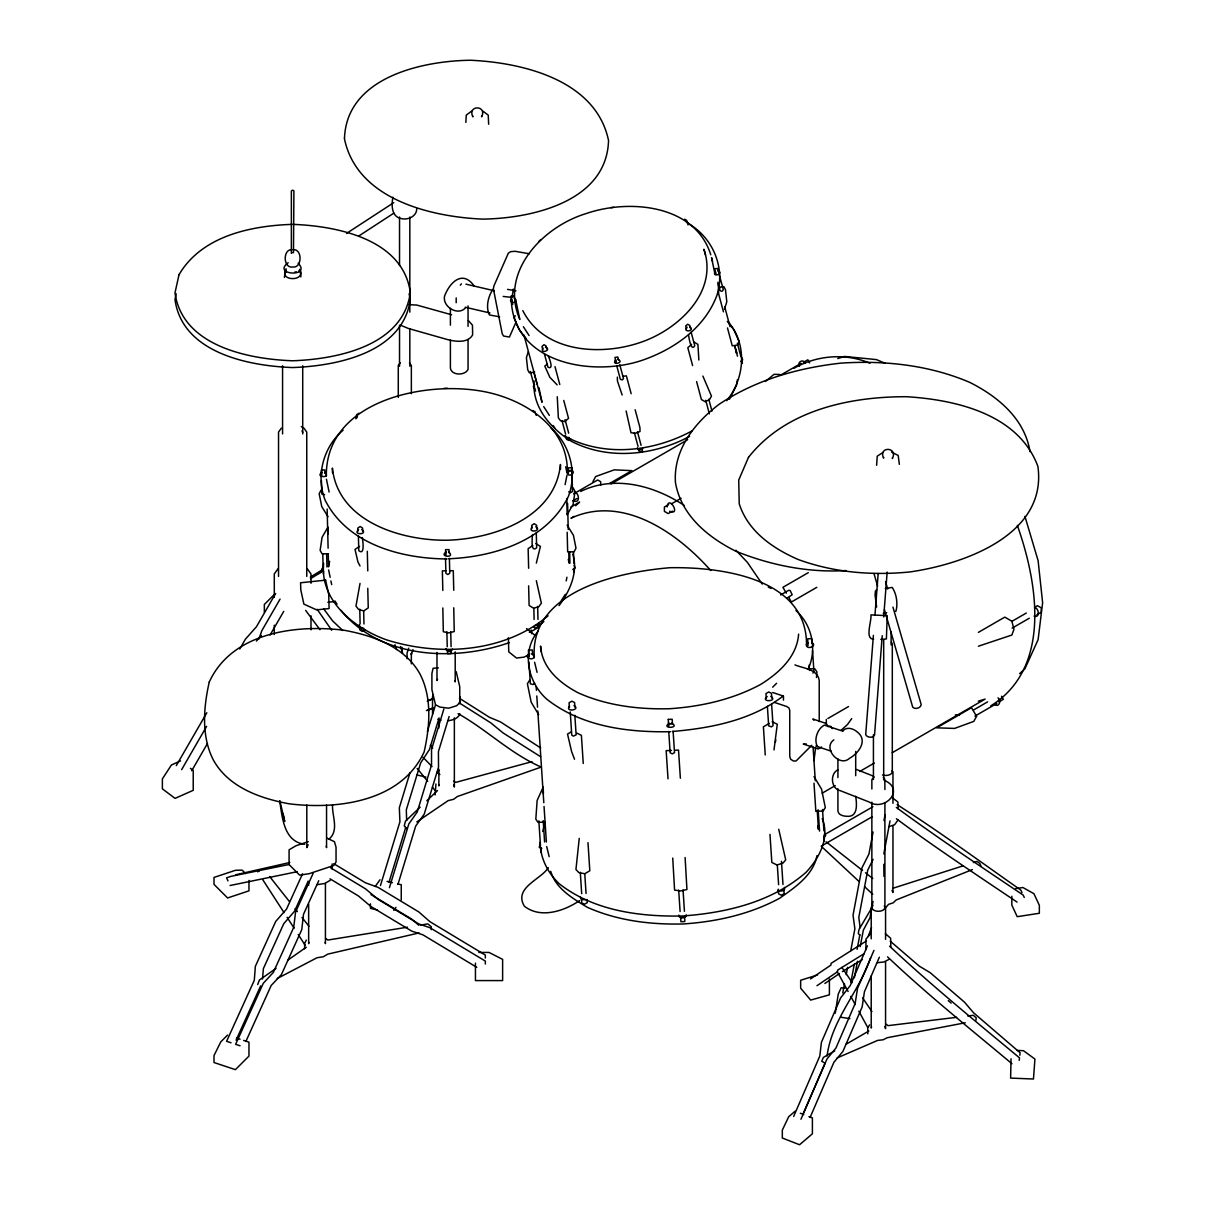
<?xml version="1.0" encoding="UTF-8"?>
<svg xmlns="http://www.w3.org/2000/svg" width="1205" height="1205" viewBox="0 0 1205 1205"><rect width="100%" height="100%" fill="white"/><g stroke="black" fill="none" stroke-linecap="round" stroke-linejoin="round"><path stroke-width="1.5" d="M528.754 654.872L528.739 656.936L528.438 650.158L532.339 649.977L532.64 654.692M824.28 841.135L824.069 835.924M573.098 487.874L575.041 491.384L573.113 504.383L567.178 514.656L567.224 513.556M456.183 297.921L456.183 302.741M816.478 677.481L816.885 671.848L814.701 668.67L807.44 669.001M873.399 635.366L865.702 734.613C866.877 737.806 873.369 738.334 874.544 734.975L882.226 635.728M874.981 614.761L878.174 573.565M883.687 616.99L887.166 572.059M262.509 979.017L263.383 968.609L283.778 923.678L294.487 911.296L308.194 881.066M774.002 749.902L777.285 724.25L772.149 721.75M814.023 760.626L815.589 747.763M975.899 1020.379L976.216 1017.818L973.294 1015.303L967.72 1015.981M1011.04 1058.788L1010.618 1078.083L1033.468 1079.017L1034.929 1059.09L1023.512 1050.7L1016.99 1050.429M1019.204 1060.34L1019.505 1057.839C975.432 1021.222 931.42 985.328 889.576 946.181M1019.822 1055.279L1020.123 1052.778L973.595 1012.818L964.452 1002.123L930.2 972.691L919.31 966.154L890.194 941.12M827.097 1056.002C831.586 1019.49 859.18 991.896 870.582 957.839M286.203 271.14L286.067 272.134L286.067 268.775M579.244 838.394L575.945 869.513L578.762 872.525L584.666 873.761L589.817 870.778L587.98 842.641M848.109 991.504L837.4 971.833L837.641 970.115L864.136 953.667M512.2 296.4L513.33 289.079M534.101 381.006C531.872 406.929 550.504 428.167 571.17 441.166C608.133 460.491 653.622 455.595 689.621 436.421M642.837 447.748C642.642 450.55 637.355 451.107 637.34 447.899M737.34 379.861L736.541 385.103L729.417 399.262M392.951 197.198C391.264 205.106 391.414 216.96 401.521 218.647C407.983 220.199 416.478 216.418 416.764 209.083M775.433 741.994L775.824 739.855M873.068 832.053L868.926 854.059L861.921 867.977L853.035 915.167L854.872 928.859L850.73 950.835M850.896 982.301L854.345 963.985M857.116 949.329L859.873 934.688M854.36 977.782L857.463 961.289M860.219 946.648L863.322 930.17L869.965 917.788L873.038 901.445M883.973 820.53L885.012 815.032M868.323 935.999L871.546 927.699M883.822 853.878L890.028 820.876M883.973 876.412L883.807 864.316M842.777 992.95L844.494 983.792M846.226 974.634L847.612 967.314M323.663 563.383C319.671 600.753 354.391 628.332 386.263 639.765C439.479 656.635 504.127 652.824 548.079 615.785M329.658 561.304L328.558 566.832L328.242 553.788M452.462 649.164C451.905 652.251 445.684 652.041 445.986 648.606M565.1 484.636L566.922 475.433M566.199 580.915L566.937 577.225M360.024 583.416L355.972 606.04L358.472 609.384L363.714 610.92L368.248 607.907L367.766 588.296M176.201 293.779L174.996 299.623C182.392 352.764 248.185 365.943 292.634 367.555C337.099 365.943 402.892 352.764 410.287 299.623L409.082 293.779M472.978 116.177L472.827 116.84C467.163 104.94 487.347 104.94 481.684 116.84L481.533 116.177M308.932 942.385L308.646 943.636L308.646 904.187M898.252 819.656L894.592 824.747L889.004 826.615M534.418 656.589C532.535 662.072 522.383 656.002 529.748 653.984M534.674 683.34L533.047 684.545L530.381 683.838L528.905 662.193M542.717 831.495L544.946 822.473M798.629 634.131C796.866 656.981 778.942 672.993 760.686 684.41C732.58 699.563 701.099 706.612 669.408 708.736C638.288 709.504 606.853 705.648 578.234 692.86C559.903 683.205 541.994 668.218 540.578 646.061L540.94 651.498M806.311 644.63L808.133 642.868M808.118 669.197C817.246 649.269 812.185 625.169 795.948 610.558M816.96 855.625C813.3 875.342 794.773 887.498 779.53 898.312C749.871 914.294 716.674 921.72 683.265 923.964C650.459 924.762 617.306 920.695 587.121 907.214C572.812 898.403 555.61 888.537 550.745 871.351M409.926 772.947L399.337 807.742L399.924 821.78L380.449 885.57M427.383 731.525L435.412 705.196M388.959 882.406L405.693 827.474M439.087 717.894L429.462 749.48L420.65 762.946L406.296 809.911L406.657 820.424M389.426 887.693L408.857 823.889L417.246 811.959L431.526 764.979L431.541 749.435L443.847 709.067M397.921 884.53L415.71 826.028L424.22 814.143L438.53 767.163L438.424 751.589L449.134 716.493M528.287 351.694L526.404 357.689L527.715 369.784L529.387 372.857L534.704 372.104M724.446 309.263L726.796 301.762L725.485 289.667L723.813 286.609L718.511 287.362L718.662 293.945L723.452 311.824M408.676 648.215L407.049 653.17L407.049 658.743M413.014 649.631L411.342 654.586L411.342 653.17L411.357 663.865M258.924 638.996L261.816 630.727L280.072 599.096M883.792 457.508L883.551 458.156C878.099 446.061 898.252 446.814 892.393 458.518L892.333 457.855M871.592 1026.991L871.215 1028.046L871.215 976.005M257.689 984.56L259.391 980.057L276.035 968.398M536.33 563.127L540.412 546.407L535.864 543.53M515.183 315.725L514.174 318.075L519.189 329.628L525.937 338.259M867.434 945.82L850.248 985.554L840.653 997.861L821.418 1042.325L819.807 1056.047L793.673 1116.433M802.801 1114.64L825.184 1062.87M800.948 1119.264L827.052 1058.864L835.954 1048.004L855.158 1003.509L857.523 988.401L873.956 950.384M810.076 1117.487L833.92 1062.253L842.913 1051.423L862.147 1006.943L864.422 991.79L879.349 957.222M516.267 321.539L509.429 337.054L503.6 336.044L502.229 333.815L493.387 288.793L493.93 285.871L508.359 253.14L510.709 251.664L515.047 251.288L529.281 253.758M302.53 873.836L286.549 909.082L275.719 921.448L255.355 966.365L254.3 980.298L226.6 1041.301L231.059 1042.792M236.09 1040.126L260.672 985.886M313.074 873.489L295.571 912.095L293.704 927.428L273.369 972.375L263.293 983.295L235.623 1044.313L240.081 1045.804M245.88 1041.436L271.2 985.479L281.398 974.604L301.762 929.673L303.509 914.294L318.738 880.719M437.581 679.213L436.978 680.539L436.978 652.417M433.423 694.698L432.52 696.701L432.535 713.902M459.843 713.812C458.231 718.632 452.598 720.198 448.049 720.695M435.924 783.973L435.171 794.908M439.388 784.786L438.876 785.916L438.876 769.091M873.113 859.331L867.736 870.161L858.819 917.351L860.129 927.609M515.936 300.723C514.851 304.247 508.359 302.063 511.266 298.87M687.965 224.913L688.025 222.789L686.112 221.69M321.087 490.119L319.174 493.704L321.75 506.627L328.031 516.719M592.95 481.563L595.692 476.517L614.249 469.845L631.827 470.643L609.594 483.476M239.735 649.013L245.368 639.253L256.469 626.705L275.629 593.493M176.292 765.612L206.838 712.727M181.639 769.634L206.612 726.359M191.716 770.763L207.441 743.515M270.041 635.08L283.732 611.372M871.833 907.726L859.029 929.492L858.276 933.529L859.798 935.05M285.314 269.769L284.425 277.406M285.314 271.592C281.262 280.373 302.47 281.217 300.467 272.3M359.301 624.853L359.843 628.031L363.744 628.302M561.319 600.662L565.311 594.321M559 605.648C569.814 591.354 578.385 572.239 572.827 554.164M529.598 680.298L527.398 683.687L531.164 702.184L538.695 714.686M375.222 886.488L379.997 879.74M393.824 910.362L395.948 907.365M851.709 718.587L847.522 724.476L841.09 730.32M308.134 844.78L306.808 847.627L306.808 805.015M306.266 940.051L304.609 943.636L304.609 948.817M436.948 773.218L438.936 770.447M538.349 630.908C520.846 651.227 527.88 682.994 547.221 699.533C581.955 726.63 627.624 732.519 670.417 731.706M492.981 289.29C488.161 296.355 485.585 307.034 489.411 314.957L499.578 316.795M329.146 839.042C339.268 830.2 331.978 816.131 332.52 805.061M884.967 908.465L888.522 904.368L893.297 902.771L896.053 900.014L972.405 869.588M869.558 1024.898L867.766 1027.91L867.766 1033.845M460.295 285.133L461.41 283.883M256.424 641.045L261.334 635.442M542.913 348.049C539.313 354.722 552.734 349.917 545.473 347.176M715.137 271.547C711.537 278.219 724.973 273.415 717.698 270.673M726.675 400.678C744.735 378.957 747.552 344.359 728.543 322.277M548.35 867.69C540.593 879.74 513.435 887.754 524.341 906.175C540.518 919.023 564.211 911.085 579.56 900.617M281.352 428.152L278.536 432.083L278.536 576.412M277.948 568.835L274.288 573.942L274.288 597.228M274.755 594.05L264.347 604.458L264.347 612.396M318.918 573.58L321.132 571.351M227.594 1035.05L220.801 1041.843L214.008 1055.58L214.008 1062.524L235.397 1069.648L248.968 1056.077L248.968 1042.174L243.621 1040.397M772.676 687.196L776.607 683.265M811.763 745.277L796.023 761.018L793.327 760.957L790.631 759.21L789.742 756.379L789.742 710.393L788.974 707.983L786.699 706.507L774.438 702.425M833.83 739.87C822.141 748.094 839.584 767.645 849.404 758.397C858.788 753.17 868.263 740.397 857.237 731.947C853.502 728.573 846.723 726.404 842.913 730.787M420.138 807.169L405.452 821.192L404.262 825.937L406.672 828.618M426.811 800.783L437.49 790.57M575.674 505.738L579.605 502.093L570.643 507.275M600.677 485.163L600.677 481.714L597.68 479.982L573.595 493.884M1019.686 673.625L1024.928 668.76L1038.123 639.614L1042.626 602.756L1038.123 560.717L1024.928 516.343M465.22 308.149C457.448 316.222 441.964 306.281 444.645 295.843C450.233 281.413 462.931 270.206 473.972 285.766M538.921 241.301L540.894 239.539M547.266 363.985L544.811 366.154L549.857 377.316L557.132 384.877M570.598 438.665L568.624 440.412L566.576 439.238L565.763 436.24M691.58 344.374L687.814 347.703L692.604 365.582M343.139 430.17C323.301 446.874 315.544 476.02 325.214 500.376C347.627 544.359 401.144 558.623 447.04 558.954M531.962 527.127C527.233 533.273 542.491 531.345 535.864 526.736M543.847 621.554L534.327 629.778L529.356 632.339M795.134 1111.206L788.733 1116.689L782.316 1130.094L782.316 1138.017L799.563 1144.75L812.396 1133.8L812.396 1117.924L808.947 1116.583M765.446 381.473L774.032 374.333L779.755 374.469M821.539 747.04L818.165 748.938L803.298 744.088L806.326 743.922M400.196 362.826L398.283 365.507L398.283 397.409M330.17 880.358L324.748 883.491L317.337 884.636M569.558 706.085C564.302 712.547 581.443 710.046 573.972 705.573M540.096 844.374L539.207 847.236L541.783 848.501M783.265 695.933C751.83 720.229 711.04 728.197 672.269 731.495M534.613 384.711L533.318 386.594L534.297 388.447M615.83 359.768C610.408 366.184 625.425 362.75 617.849 359.286M687.151 327.203C681.699 332.836 695.872 331.315 689.817 326.811M288.131 959.933L306.266 947.22M810.498 978.942L830.953 965.054L831.089 963.367L866.425 940.939M816.975 985.705L837.4 971.833M824.868 983.491L839.433 973.58M842.34 971.607L862.434 959.542M416.825 821.9L448.185 800.617L453.698 799.277L457.328 796.535L540.955 767.163M358.954 413.225L356.529 414.836L356.605 418.12M359.557 546.392L355.023 549.405L357.915 561.922L360.024 565.989M364.633 629.748L362.208 631.36L359.768 629.823L359.677 626.54M532.776 545.579L528.152 548.667L528.634 568.263M346.498 233.439L393.764 202.636M359.165 235.758L393.824 213.165M874.092 777.029L871.863 779.62L871.863 789.004M870.206 934.191L865.928 939.132L865.928 949.706M888.733 959.542L883.852 961.982L877.511 962.69M838.168 769.679C829.748 773.384 830.832 788.748 840.201 790.646L869.136 802.003C884.485 811.748 905.045 790.224 885.419 780.84M257.689 871.848L259.391 870.763M310.303 577.12L322.729 569.543M310.574 578.656L321.449 572.029M834.734 1050.835L823.377 1057.433L821.735 1061.228L825.033 1063.217M846.091 1044.238L868.805 1031.043M780.704 375.086L801.054 363.338M803.449 362.344L807.862 359.798L809.639 362.886M794.095 368.218C816.93 355.189 845.669 352.884 869.92 363.202M572.676 500.979L576.924 498.539M611.071 483.943L687.648 439.72M574.062 516.433L570.974 518.21C622.714 494.336 677.376 532.821 710.769 570.537M668.624 504.579L664.392 507.034L664.392 511.402L668.173 513.586L672.42 511.131M671.486 503.826L681.111 498.268M808.314 572.646L782.919 587.302L786.308 593.176M780.614 594.954L788.642 590.314L790.149 590.465L792.182 594.728L786.82 598.283M816.794 587.332L791.399 602.003L788.853 597.59M571.381 731.827L567.525 734.056L571.592 751.528L574.514 759.225M769.242 723.437L763.398 726.811L765.25 754.948M827.895 718.481L848.531 706.567M978.385 632.369L1004.789 617.126L1011.839 621.193L1013.962 629.341L1011.839 635.05L978.385 646.211M1034.508 607.38L1037.46 605.678L1041.241 607.862L1041.241 612.23L1036.827 614.776M1012.215 621.178L1026.299 613.044M1012.08 628.167L1029.296 618.225M822.187 793.161L835.216 785.63M859.662 771.516L874.318 763.051M892.242 752.703L985.118 699.081L978.294 701.19M973.504 710.016L987.588 701.882M990.811 705.844C1051.89 667.841 1037.716 582.783 1017.336 525.41M998.9 701.882L1003.313 699.337L1001.536 696.249M974.935 716.101L996.851 703.449M824.009 834.96L872.887 806.748M872.33 816.674L821.192 846.196L859.195 881.638M277.255 978.52L317.036 957.734L323.241 956.77L327.79 954.134L419.129 932.926M357.418 416.297L355.821 418.783M358.623 529.598C351.875 535.186 368.67 534.96 361.846 529.537M323.467 567.073L321.856 568.926L323.497 571.366M529.01 654.631L524.055 657.147L516.508 658.035L508.766 651.875L508.405 637.761M288.176 262.72C271.456 275.101 311.884 277.617 298.162 263.187M812.878 673.053L813.962 671.998L812.562 650.64M767.208 696.55C759.647 702.379 778.551 701.702 770.854 696.37M823.843 837.083L825.681 835.321L824.551 833.047M569.152 437.46L566.486 437.837L564.949 435.743M740.789 361.425L742.642 359.783L741.753 357.403M691.775 431.044C653.652 451.589 605.362 457.418 566.034 436.828M471.562 111.146L466.26 115.138L465.868 122.398M180.554 760.912L171.472 764.934L162.374 778.897L162.374 788.838L175.056 798.373L193.222 790.329L193.222 770.447L190.405 768.338M837.114 1057.945L877.632 1040.412L883.054 1039.795L887.211 1037.716L965.295 1022.774M427.956 700.602L433.152 698.493M427.233 701.22L432.444 699.096M426.419 710.558L433.348 707.727M427.429 710.453L432.64 708.329M882.994 452.432L877.225 456.198L876.622 465.281M308.269 841.647L296.023 845.744L289.079 849.796L289.079 864.588L299.623 875.131L309.188 873.685L333.695 865.521L336.044 862.042L336.044 847.251L334.448 841.708L326.932 838.138M235.623 874.8L289.787 862.509M893.297 888.145L962.705 865.973M973.369 862.569L976.939 861.424L979.77 863.383L980.915 865.868M837.791 358.548L844.615 356.439L876.457 359.602L884.997 363.232M580.644 491.459C614.595 474.815 654.255 485.615 684.289 505.482M829.04 726.163L830.546 726.314L832.369 728.603M322.383 472.36C313.707 477.014 331.676 478.837 324.838 472.526M324.642 494.683L321.825 493.975L321.434 480.629M569.227 470.206L566.832 472.27L565.717 466.787M446.498 552.011C437.822 556.665 455.791 558.487 448.953 552.176M572.797 569.558L575.071 568.037L574.213 565.371M509.474 642.566C454.21 661.967 380.373 658.713 341.075 610.408M292.228 252.568L291.369 253.321L291.369 190.917L292.559 190.134L293.915 190.827L293.478 252.719M817.577 974.935L800.662 980.268L800.662 988.205L810.679 1000.09L829.402 994.833L829.402 978.972M294.668 272.194L296.219 271.773M532.023 761.65L455.746 782.391L453.607 781.171M876.622 589.848L875.463 591.007L875.056 595.044L876.622 606.989M895.345 611.327L895.993 611.146C897.936 603.524 896.625 593.99 892.212 587.438L885.283 588.507M669.573 723.226C659.632 729.085 681.503 728.272 671.471 723.136M586.007 899.668L581.593 899.563L580.464 897.288M289.215 864.452L231.059 876.321L226.6 877.812L228.001 880.9M230.095 885.509L297.228 871.697M407.441 927.202L327.79 940.051L325.817 938.559M420.409 925.109L427.82 923.904L431.239 926.705L431.239 929.688M883.22 613.194L886.684 612.667M1015.514 888.657L1022.894 887.513L1033.95 893.733L1039.343 905.347L1039.343 913.27L1017.216 916.689L1011.823 905.091L1011.823 896.279M610.83 207.682L613.676 207.275M622.759 376.367L626.374 375.855L631.164 393.734M641.617 448.953L638.77 449.36L639.584 452.357L642.416 451.95L642.37 449.872M956.589 1017.321L887.965 1025.651L886.428 1024.31M292.243 249.631C282.542 248.757 282.964 268.911 293.041 266.998C302.048 268.037 302.44 249.661 293.884 249.691M327.865 602.259L335.156 601.491M448.847 558.759C494.592 556.876 546.724 540.397 568.338 496.535C577.436 472.797 570.176 444.6 551.122 428.091M438.409 667.841L433.107 668.263L431.902 673.52L431.902 689.606L435.472 704.669L439.84 707.064L448.682 708.209L456.65 705.723L459.738 702.741L459.738 686.654L456.168 671.607M503.193 296.445L512.291 297.454M671.456 750.429L666.169 750.67L668.007 778.807M674.996 750.263L678.52 750.097L680.373 778.234M545.263 822.036L537.987 822.367L535.818 819.174L537.144 800.451L543.199 787.091L543.41 793.884M684.5 916.824L680.614 917.005L680.915 921.72L684.817 921.539L684.621 916.327M408.887 304.654L416.734 305.046L451.604 314.776M444.148 388.326L447.582 388.281M328.498 553.758L322.066 553.863L320.123 550.354L322.066 537.355L328.001 527.082L328.031 534.161M446.001 570.808L442.356 570.869L442.822 590.465M449.631 570.748L453.276 570.688L453.758 590.299M450.956 650.308L447.507 650.354L447.597 653.637L451.032 653.577L451.032 651.348M845.88 570.567C808.178 572.827 770.522 565.25 735.637 551.137C707.636 537.084 681.126 515.198 675.478 482.723L675.403 481.849C673.565 449.51 694.592 422.97 719.054 404.338C755.354 380.042 797.846 367.887 840.939 363.127C884.696 360.265 929.085 365.025 969.679 382.347C997.695 396.4 1024.205 418.286 1029.853 450.76L1029.914 451.619M478.852 952.432L489.034 952.432L502.621 959.376L502.621 980.584L475.448 980.584L475.448 963.126M873.655 639.132C864.497 639.358 871.817 620.997 870.929 614.881L887.211 615.665L886.398 638.951L880.81 639.433M955.309 714.896L959.014 715.273M844.871 988.296L841.211 987.723L838.243 994.11L835.276 1013.194M840.774 1017.216L849.902 1018.632M507.576 289.366L515.921 290.812M531.646 653.893L534.342 655.64M304.684 844.253C283.627 841.677 282.316 817.111 279.681 800.783M465.974 284.169L494.246 290.751M465.235 307.215L489.983 312.984M387.076 881.412L392.393 882.663M397.71 883.913L401.25 884.741L401.25 899.864M377.526 910.031L370.447 908.359L370.447 903.825M417.096 774.981L425.922 777.089M570.899 470.176C576.683 471.411 570.387 477.707 567.284 473.957C569.558 425.275 520.063 396.4 477.21 390.465C419.34 381.804 325.365 402.741 326.359 476.08M534.538 625.681L538.439 625.274L539.238 622.593M891.685 452.131L898.207 455.46L899.337 464.362M437.852 719.159L440.97 720.183M794.969 664.904C803.419 668.444 817.924 669.076 819.219 680.705L819.219 721.614M772.676 692.498L783.461 696.083L783.461 700.12M842.867 731.179L824.386 725.109C817.487 728.573 813.526 739.9 817.502 746.648M815.8 746.046L831.36 751.242M236.496 1038.017L240.066 1039.207M811.793 642.687C817.351 645.157 808.841 649.872 806.491 646.076C808.088 578.054 721.102 566.787 669.814 567.721C619.024 571.983 529.522 590.827 534.297 657.719M541.301 767.088C510.815 753.923 486.91 729.793 458.111 713.661M800.316 1113.224L803.765 1114.565M856.484 769.483L873.505 776.171M514.49 298.102L515.921 299.714M1034.056 616.117C1040.005 618.346 1039.177 608.932 1034.929 607.41M574.183 492.017C579.982 492.86 579.861 504.955 573.339 500.421M482.949 111.146L488.251 115.138L488.643 124.251M892.001 797.544L897.83 801.928L898.252 809.082M768.233 587.061L770.989 588.402M577.044 733.212L581.397 735.321L583.25 763.473M885.374 933.664L890.646 938.273L890.841 947.19M400.587 325.229L408.48 328.498L447.733 339.644C455.671 341.693 467.977 343.335 472.631 334.87L472.465 325.184L468.414 320.59M684.636 219.205L686.684 220.394L687.483 223.377M694.08 342.145L697.906 344.344L698.87 360.024M301.295 426.645L303.931 428.152L306.748 432.083L306.748 576.412M371.035 894.607L411.779 919.144L418.798 925.229M333.785 863.699L365.446 882.783L378.024 887.347L418.753 911.899L430.004 921.735L485.329 955.068L485.329 958.035M330.622 867.796L365.446 888.793L378.024 899.337L418.753 923.919L430.004 927.73L485.329 961.078L485.329 964.045M329.974 878.807L358.457 895.978L371.035 906.597L411.779 931.149L423.015 934.884L476.758 967.314M532.971 410.559L535.412 412.095M533.785 627.157L536.225 628.694L538.65 627.082L538.575 623.798M459.406 698.282L489.531 717.352L500.452 721.885L540.744 747.989M459.135 702.816L490.842 722.895L503.072 732.941L540.608 756.71M777.903 890.194C780.042 891.881 785.765 891.098 784.545 887.467M897.153 804.684C939.448 831.676 979.74 861.304 1020.861 890.118L1021.991 892.543M896.354 807.471C937.851 837.912 980.418 866.365 1023.135 895.029L1024.265 897.439M1017.065 902.093C976.472 874.71 935.713 847.974 896.4 818.752M994.426 704.277C998.825 708.224 1001.822 700.587 997.996 697.816M669.603 511.282C681.488 516.373 668.624 494.095 667.103 506.944M409.444 362.826L411.357 365.507L411.357 393.658M826.012 841.768L862.554 870.477M865.476 872.782L872.782 878.52M687.513 223.091C712.682 237.069 725.802 267.691 716.915 295.376C705.03 327.173 675.644 348.17 644.705 359.406C596.249 377.301 515.318 365.311 511.372 301.883M526.54 628.573L534.99 635.291M948.275 1000.662L951.137 1003.117M1011.914 1063.699C969.844 1028.498 927.323 994.607 887.543 956.83M883.325 777.406L884.816 779.168L884.907 789.531M864.618 886.699L872.766 894.291M342.838 630.546L332.625 620.906L323.814 609.052M307.335 568.835L310.995 573.942L310.995 583.265M245.579 873.55L242.175 870.146L235.397 870.311L214.008 877.436L214.008 884.38L227.594 897.966L248.968 890.841L248.968 880.418M423 757.297L432.083 766.591M437.264 771.908L439.87 774.559M805.211 362.916C802.982 358.653 796.927 362.148 799.487 366.215M735.878 550.218L747.401 562.389L762.238 584.094M813.902 720.198L812.833 718.993L826.299 723.482L828.046 726.675M430.351 745.262L432.7 748.034M299.548 269.363L300.858 271.697L300.858 276.924M417.156 768.429L427.715 781.397M432.399 787.166L435.924 791.489M727.308 321.358L734.056 329.989L739.087 341.557L737.565 345.067L732.263 345.82L727.474 327.941M269.664 876.562L289.305 901.4M295.074 908.706L297.394 911.628M302.018 917.472L308.947 926.238M317.156 609.293L331.706 630.245M305.648 610.408L319.958 629.673M891.429 642.144L892.303 644.027L892.303 771.682M892.001 890.42L892.965 892.498L892.965 825.576M841.918 967.419L852.251 982.632M862.599 997.861L871.908 1011.552M535.848 414.324L536.285 415.363M568.685 491.806L570.552 492.709L572.48 491.429L572.029 472.842M335.02 601.099L337.038 604.202M262.826 879.801L284.049 912.607M287.076 917.291L294.141 928.227M298.192 934.462L305.257 945.398M522.819 310.619C543.817 352.372 599.623 356.002 639.313 342.807C677.24 330.531 718.813 292.725 703.901 249.239L705.452 254.993M523.407 326.751L529.055 335.517M543.711 406.612L549.344 415.363M553.155 425.486L555.038 428.408M567.148 525.199L573.429 535.291L575.99 548.215L574.077 551.8L567.66 551.89L567.178 532.294M814.023 776.607L821.539 789.109L825.32 807.606L823.12 810.995L815.845 811.327L814.008 783.19M884.862 1026.524L885.57 1028.633L885.57 961.726M850.79 996.414L855.264 1004.609M858.834 1011.161L867.766 1027.549M453.818 784.741L454.36 787.046L454.36 717.864M702.876 376.081L711.477 396.174L709.489 399.608L705.211 401.732L701.4 399.518L696.611 381.639M302.033 430.908L302.711 432.384M622.142 395.014L617.442 381.006L617.352 377.135M394.954 644.675L396.626 649.631M400.437 646.558L402.606 653.17M298.9 270.764L299.217 271.743M885.6 581.804L887.693 589.034M892.935 607.109L921.223 704.654C920.921 708.058 914.866 709.805 912.727 707.184L884.44 609.625M873.956 573.505L877.617 586.142M718.451 271.411L717.653 268.429L714.806 268.82L715.65 273.897L715.604 271.818M718.752 272.737L723.301 289.682C720.741 295.361 717.02 284.681 717.969 282.241M737.355 343.259L740.985 356.831M710.769 254.767C695.059 204.458 629.04 198.689 586.007 213.616C542.762 226.736 499.141 271.938 519.822 319.491L515.996 301.235M712.517 261.274L711.537 257.644L714.595 272.255M718.843 284.877L719.807 288.507M724.672 306.673L730.034 326.645M734.749 346.001L737.475 356.168M690.54 328.408L689.727 325.41L687.678 324.235L685.705 325.983L686.504 328.98M691.128 332.173L694.758 345.73C690.962 352.312 688.793 336.782 688.522 334.9M708.796 399.247L711.974 411.116M705.738 400.286L709.368 413.857M635.14 409.73L639.93 427.609L640.021 431.48L635.547 433.288L630.998 432.761L626.118 411.01M618.602 360.024L617.804 357.026L614.957 357.433L615.8 362.494L615.755 360.431M619.807 364.738L623.497 378.596L622.352 379.891L620.379 379.349L616.734 365.778M637.46 431.752L641.09 445.323M634.387 432.791L638.032 446.362M554.993 366.636L559.783 384.516M563.744 400.452L568.534 418.331L564.844 421.599L560.491 420.711L558.352 417.849L557.252 396.701M546.844 348.878L546.031 345.88L543.997 344.705L542.009 346.453L542.822 349.45M548.335 356.032C549.043 357.84 554.3 370.176 547.989 367.239L544.359 353.668M565.055 419.581L568.685 433.152M561.997 420.62L565.627 434.192M514.595 298.735L513.782 295.752L510.935 296.159L511.794 301.22L511.748 299.141M523.994 335.08L542.009 402.274L538.936 387.664M533.875 372.119L537.053 384.003M511.809 301.099L512.712 304.488M530.366 371.471L534.448 386.73M534.749 388.04L535.547 391.038M536.33 580.689L541.361 603.178L538.876 606.597L533.664 608.299L529.1 605.422L528.634 585.826M778.731 829.266L785.72 859.903L782.873 863.187L776.969 864.964L771.833 862.464L769.98 834.327M822.202 818.557C830.109 837.867 819.144 858.457 805.934 872.42C771.998 902.033 726.419 912.848 682.512 915.996C639.719 916.809 594.035 910.92 559.301 883.837C547.703 872.721 540.427 858.517 540.036 842.31M817.653 826.058L818.481 829.432L817.246 810.709M534.598 662.253L537.084 672.36M546.678 846.543L549.179 856.65M326.224 846.151L326.555 847.627L326.555 805.015M325.139 942.385L325.425 943.636L325.425 883.506M736.029 349.435L736.797 353.095M734.869 345.895L736.406 353.201M283.115 813.737L284.726 821.449L279.922 801.039M568.293 559.376L569.046 563.021L568.775 551.845M326.435 479.229L329.101 492.032M328.634 569.98L330.155 577.3M330.923 580.961L331.676 584.621M531.209 630.049L531.601 633.71M401.822 647.236L402.214 650.911M811.914 643.334L811.598 638.635L807.712 638.816L808.013 645.594M822.518 809.534L823.919 830.878M809.142 665.085L809.489 670.417M818.15 809.73L819.551 831.089M813.074 747.04L815.288 780.75M771.787 698.011L771.471 693.312L768.73 691.971L765.958 693.568L766.275 698.267M771.637 704.323L773.038 725.681L771.411 726.871L768.67 725.877L767.389 706.311M783.837 888.944L784.139 893.643L781.382 895.24L778.626 893.899L778.325 889.2M781.458 861.334L782.979 884.47M777.33 865.1L778.611 884.681M685.103 857.508L686.94 889.516L680.75 890.962L674.574 890.088L672.736 858.081M686.157 914.776C686.835 918.662 678.49 919.144 678.837 915.107M673.113 731.254L674.514 752.598L672.33 753.863L670.146 752.809L668.745 731.45M683.039 889.938L684.44 911.296M678.686 890.134L680.087 911.492M574.89 707.215L574.589 702.515L571.833 701.174L569.076 702.771L569.378 707.471M574.845 715.303L576.126 734.884L573.369 736.135L571.757 735.08L570.236 711.959M587.031 899.502L587.242 902.65L584.485 904.247L581.729 902.907L581.428 898.192M584.771 873.896L586.052 893.477M580.298 872.315L581.684 893.673M536.195 686.594L536.436 690.345M536.797 695.963L537.535 707.199M537.792 710.935L543.801 802.696M544.042 806.431L546.377 842.009M543.199 820.62L544.6 841.964M540.789 847.702L541.09 852.402M538.846 820.816L540.473 845.729M742.25 361.395L742.31 363.473M573.52 551.98L573.791 563.142M569.664 552.041L569.935 563.202M567.6 503.389L568.233 529.477M566.787 498.614L567.178 514.656M560.566 469.212L560.446 464.482C555.144 518.014 493.191 539.057 446.739 540.232C400.693 540.653 338.048 521.449 332.384 468.082L332.505 472.827M536.692 528.528L536.617 525.26L534.177 523.708L531.751 525.335L531.827 528.603M536.3 532.926L536.662 547.793C530.381 553.381 532.324 537.234 532.49 534.839M537.656 606.416L537.972 619.43M533.845 608.344L534.116 619.49M453.758 607.787L454.24 631.556L448.787 632.896L443.32 631.736L442.822 607.953M449.073 552.884L448.983 549.601L445.549 549.661L445.639 555.174L445.624 552.929M449.39 558.382L449.751 573.249L447.823 574.529L445.88 573.309L445.534 558.442M450.73 631.812L451.092 646.678M446.874 631.872L447.236 646.739M367.299 551.272L367.766 570.884M362.675 531.345L362.6 528.061L360.159 526.525L357.719 528.136L357.81 531.42M362.313 537.596C362.69 539.976 365.22 556.047 358.774 550.67L358.412 535.788M363.669 610.95L363.97 623.964M359.768 609.158L360.114 624.024M327.158 509.052L328.106 548.2M324.943 473.234L324.868 469.95L321.419 470.01L321.509 475.523L321.494 473.279M326.645 553.969L326.962 566.983M322.789 554.029L323.151 568.896M323.392 570.673L323.467 573.942M459.828 696.626L459.843 703.735M455.189 680.494L455.204 681.879L455.204 651.875M573.746 569.679L573.761 571.908M892.965 771.682L892.965 803.283M891.113 631.872L891.113 644.961M885.57 907.817L885.57 939.418M884.907 802.666L884.907 907.802M883.687 640.051L883.687 779.936M873.429 734.764L873.429 779.514M871.863 802.138L871.863 907.26M871.215 907.229L871.215 938.831M855.701 751.453L855.701 775.704M855.701 796.234C856.755 803.886 858.291 817.397 846.814 816.282C843.41 816.192 838.529 815.137 837.912 811.146L837.912 788.763M837.912 758.894L837.912 777.556M826.314 719.4L826.314 724.597M468.052 305.874L468.052 326.419M468.052 339.494L468.052 369.363C465.145 375.794 451.393 375.674 450.399 368.112L450.399 340.096M450.399 308.36L450.399 325.169M438.876 720.47L438.876 727.956M409.82 217.021L409.82 312.14M409.82 328.92L409.82 366.23M399.533 217.021L399.533 265.507M399.533 325.199L399.533 366.23M332.158 863.925L332.158 869.136M310.995 615.845L310.995 629.823M308.646 881.638L308.646 885.389M302.711 365.793L302.711 433.921M282.572 365.793L282.572 433.921M274.288 625.169L274.288 634.478M884.274 905.874A6.537 3.781 0 0 1 877.933 911.296A6.537 3.781 0 0 1 872.962 905.422M892.077 770.703A6.537 3.781 0 0 1 889.742 774.679A6.537 3.781 0 0 1 882.497 774.951M668.263 719.415L668.564 726.193L668.564 724.115L672.465 723.934L672.164 719.234L668.263 719.415M344.494 138.093L344.449 138.726C356.861 199.006 429.748 216.749 482.618 219.114C531.526 218.451 606.145 201.853 608.51 141.271L608.555 140.624C596.144 80.358 523.256 62.6 470.387 60.25C421.479 60.913 346.859 77.497 344.494 138.093M179.003 274.695L174.996 292.86C182.392 345.986 248.185 359.18 292.634 360.777C337.099 359.18 402.892 345.986 410.287 292.86L410.287 292.273C402.892 239.147 337.099 225.968 292.634 224.356C250.941 225.697 201.777 235.909 179.003 274.695M209.263 682.03C203.509 707.305 201.13 736.451 213.436 760.144C228.558 787.317 260.099 798.418 289.019 803.78C337.415 809.85 401.34 801.687 424.1 752.025C429.854 726.751 432.249 697.62 419.943 673.926C404.82 646.754 373.264 635.638 344.344 630.29C295.948 624.205 232.023 632.384 209.263 682.03M748.471 457.403L738.725 480.042L739.222 503.75C747.959 531.375 772.766 548.395 798.147 559.497C833.92 572.616 872.33 575.689 910.076 571.923C963.488 564.181 1046.663 535.306 1038.032 467.389L1037.987 466.651C1018.858 414.324 956.333 399.774 906.552 396.716C849.435 396.581 785.464 410.197 748.471 457.403M976.547 716.327L973.791 721.373L954.586 728.423L936.677 727.835L971.546 707.697L976.547 716.327M325.621 580.162L300.587 582.768L300.783 589.817L303.886 604.112L316.584 609.866L329.101 608.57L328.739 594.472L325.621 580.162M571.712 467.796L568.263 467.841L568.353 473.354L568.338 471.125L571.788 471.065L571.712 467.796"/></g></svg>
